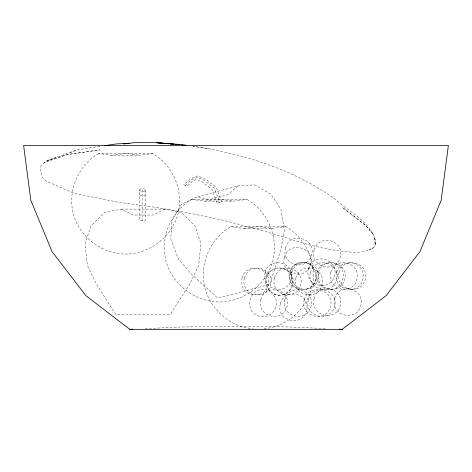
<?xml version="1.0" encoding="UTF-8"?>
<svg xmlns="http://www.w3.org/2000/svg" width="472" height="472" viewBox="0 0 472 472"><rect width="100%" height="100%" fill="white"/><g stroke="black" fill="none" stroke-linecap="round" stroke-linejoin="round"><path stroke-width="0.35" stroke-dasharray="2.36 1.77" d="M139.742 189.791L139.736 190.198C140.739 192.069 144.273 192.369 145.441 190.546L145.447 190.139C144.444 188.269 140.916 187.968 139.742 189.791L139.924 220.684L145.447 220.66L145.447 190.139M139.736 190.824L139.742 190.482M145.441 191.125L145.447 190.782M145.447 194.783L145.441 195.06C143.972 196.317 141.11 196.169 139.736 194.824M185.331 185.402L191.785 179.572L197.314 177.419L204.358 180.428L214.601 188.452L219.722 202.571M237.923 185.968L228.171 194.612L209.131 199.709L196.37 197.107L181.39 204.435L171.861 220.872L170.811 239.05L178.422 258.986L191.526 274.214L217.922 298.204L269.807 284.303L280.669 250.325L284.404 230.59L281.029 209.515L271.028 194.299L254.561 184.829L237.923 185.968L196.37 197.107M98.595 153.512C77.992 165.501 67.313 191.054 73.384 214.129C79.733 237.162 101.781 253.936 125.652 254.066C149.518 253.936 171.566 237.162 177.915 214.129C183.986 191.054 173.307 165.501 152.704 153.512L98.595 153.512L111.646 155.253L139.653 155.253L152.704 153.512M191.774 199.349C170.74 211.586 159.843 237.664 166.044 261.217C172.516 284.722 195.024 301.844 219.386 301.98C243.741 301.844 266.249 284.722 272.722 261.217C278.923 237.664 268.025 211.586 246.992 199.349L191.774 199.349L205.09 201.125L233.675 201.125L246.992 199.349M264.06 328.595C286.392 327.137 305.608 309.797 311.679 288.581C317.88 265.034 306.983 238.95 285.949 226.713L230.731 226.713C209.698 238.95 198.8 265.034 205.001 288.581C211.072 309.797 230.289 327.137 252.626 328.595M99.816 146.332L77.733 149.789L47.129 160.586L44.167 162.722L40.114 167.235L42.179 177.035L45.631 180.723L68.104 190.806L75.526 193.638L118.265 202.205L150.249 206.583L186.104 212.447L222.082 220.023L255.063 228.525L283.619 236.944C302.723 243.375 322.217 248.962 342.312 251.151C350.248 252.16 358.608 253.216 366.39 250.903C371.198 249.959 376.355 247.175 375.812 241.452C370.762 221.763 349.209 212.046 335.48 199.438C305.821 177.885 271.459 164.02 236.171 154.722L207.503 148.462L193.113 146.35M164.852 209.108L153.022 215.043L133.01 215.043L121.18 209.108L104.56 212.37L90.901 226.053L85.096 243.682L87.32 265.335L96.17 283.796L115.746 314.405L170.28 314.405L189.862 283.796L198.706 265.335L200.936 243.682L195.125 226.053L181.466 212.37L164.852 209.108L121.18 209.108M276.12 268.397C254.626 275.477 272.244 306.328 289.183 291.153C304.44 273.902 273.135 256.408 266.031 278.014C262.644 287.666 273.282 291.997 276.002 299.596C278.368 307.85 271.542 316.871 262.933 316.718C240.342 315.449 249.446 281.088 269.701 291.342M306.068 289.177C323.06 284.775 316.028 258.184 299.065 262.898C283.961 266.285 287.501 290.746 302.983 289.637M368.673 249.582L373.37 247.912L370.431 248.962M69.968 152.515L77.733 149.789M47.129 160.586L55.843 157.524M111.646 155.253L125.652 153.359L139.653 155.253M205.09 201.125L219.386 199.19L233.675 201.125M230.731 226.713L244.048 228.489L258.343 226.56L272.633 228.489L285.949 226.713M302.564 289.637C311.662 290.02 317.662 280.97 316.972 272.515C318.789 265.5 326.541 260.969 333.545 262.898C348.424 266.226 345.292 290.28 330.04 289.637C321.113 289.761 315.408 280.81 316.045 272.515C314.476 266.739 308.977 262.473 302.983 262.438C287.731 261.795 284.598 285.849 299.478 289.177M145.169 328.642L181.03 327.007L236 326.211L290.97 327.007L326.831 328.642M244.048 228.489L272.633 228.489M279.094 267.931C301.691 269.199 292.587 303.561 272.332 293.313M192.971 146.32L209.314 148.822M142.137 189.956L142.137 220.654M375.328 242.921L375.051 245.617L374.508 236.714L375.328 242.921M242.083 278.014C237.333 294.982 263.848 302.18 268.22 285.053C272.969 268.084 246.455 260.892 242.083 278.014M244.496 278.014C239.746 294.982 266.261 302.18 270.633 285.053C275.382 268.084 248.868 260.892 244.496 278.014M260.904 299.596C256.154 316.564 282.669 323.762 287.041 306.641C291.79 289.672 265.276 282.474 260.904 299.596M265.134 272.515C260.385 289.483 286.899 296.681 291.271 279.56C296.021 262.591 269.506 255.393 265.134 272.515M274.515 278.014C269.766 294.982 296.28 302.18 300.652 285.053C305.402 268.084 278.887 260.892 274.515 278.014M285.471 247.953C280.722 264.922 307.231 272.12 311.603 254.992C316.352 238.024 289.837 230.832 285.471 247.953M284.445 257.305C279.695 274.273 306.204 281.471 310.576 264.344C315.326 247.375 288.811 240.177 284.445 257.305M280.362 303.767C275.613 320.736 302.127 327.934 306.499 310.812C311.249 293.844 284.734 286.646 280.362 303.767M284.846 299.596C280.097 316.564 306.611 323.762 310.983 306.641C315.733 289.672 289.218 282.474 284.846 299.596M291.79 272.515C287.041 289.483 313.555 296.681 317.921 279.56C322.671 262.591 296.162 255.393 291.79 272.515M295.873 278.014C291.124 294.982 317.638 302.18 322.01 285.053C326.76 268.084 300.245 260.892 295.873 278.014M304.304 299.596C299.555 316.564 326.069 323.762 330.441 306.641C335.191 289.672 308.676 282.474 304.304 299.596M308.387 268.745C303.638 285.713 330.152 292.911 334.518 275.784C339.268 258.815 312.759 251.623 308.387 268.745M310.499 272.515C305.75 289.483 332.264 296.681 336.636 279.56C341.38 262.591 314.871 255.393 310.499 272.515M314.146 250.195C309.396 267.164 335.911 274.362 340.282 257.234C345.032 240.272 318.517 233.074 314.146 250.195M308.387 299.596C303.638 316.564 330.152 323.762 334.518 306.641C339.268 289.672 312.759 282.474 308.387 299.596M314.146 298.599C309.396 315.567 335.911 322.765 340.282 305.638C345.032 288.675 318.517 281.477 314.146 298.599M318.547 272.515C313.797 289.483 340.312 296.681 344.684 279.56C349.433 262.591 322.919 255.393 318.547 272.515M330.695 272.515C325.945 289.483 352.454 296.681 356.826 279.56C361.576 262.591 335.061 255.393 330.695 272.515M336.648 272.515C331.899 289.483 358.413 296.681 362.785 279.56C367.535 262.591 341.02 255.393 336.648 272.515M334.66 298.599C329.91 315.567 356.425 322.765 360.797 305.638C365.546 288.675 339.032 281.477 334.66 298.599M339.038 272.515C334.288 289.483 360.803 296.681 365.169 279.56C369.918 262.591 343.409 255.393 339.038 272.515M183.779 184.882L187.266 186.11L193.26 180.699L196.553 179.413L202.211 181.832L212.028 189.526L217.055 203.367L221.669 201.987L216.477 187.661L205.916 179.384L197.809 175.92L190.588 178.74L183.779 184.882M49.265 160.256L44.167 162.722L67.213 154.574L99.881 149.854L67.213 154.574L49.265 160.256M354.537 216.548L342.43 207.45L366.124 225.911L373.694 234.962L366.124 225.911L354.537 216.548"/><path stroke-width="0.71" d="M342.2 329.344L386.19 295.59L419.944 251.6L441.161 200.37L448.4 145.4L23.6 145.4L30.839 200.37L52.056 251.6L85.81 295.59L129.8 329.344L342.2 329.344L339.274 329.208M104.896 145.6L116.513 143.919L129.765 143.305L123.723 143.871L134.367 142.656L156.35 142.674L180.882 144.556M129.8 329.344L132.726 329.208M168.587 143.754L156.35 142.674L168.368 143.706M170.026 143.877L173.625 144.196M175.785 144.385L178.664 144.638M181.543 144.892L186.582 145.341L181.484 144.88M169.826 143.836L174.197 144.225M175.655 144.361L179.295 144.686"/></g></svg>
